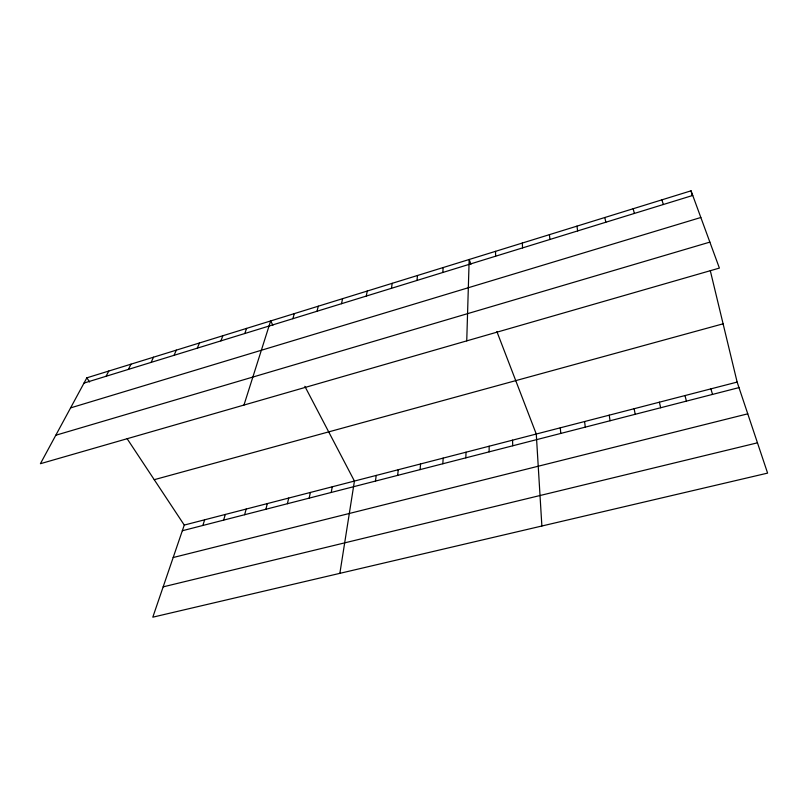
<?xml version="1.0" encoding="UTF-8"?>
<svg xmlns="http://www.w3.org/2000/svg" width="808" height="808" viewBox="0 0 808 808"><rect width="100%" height="100%" fill="white"/><g stroke="black" fill="none" stroke-linecap="round" stroke-linejoin="round"><path stroke-width="1.21" d="M465.852 457.843L466.004 452.207M466.741 340.875L469.175 259.499L470.983 264.206M442.845 463.762L443.148 458.116M442.804 272.488L443.158 267.549M420.109 469.599L420.564 463.954M397.647 475.377L398.263 469.721M416.958 280.457L417.504 275.488M375.468 481.083L376.215 475.427M391.456 288.315L392.193 283.325M339.865 573.347L354.429 481.063L304.848 386.305M331.219 492.456L332.26 486.79M366.307 296.061L367.226 291.052M309.181 498.132L310.353 492.456M341.491 303.707L342.602 298.677M287.396 503.727L288.709 498.051M317.019 311.252L318.291 306.192M265.882 509.262L267.327 503.586M244.622 514.726L246.188 509.05M292.86 318.706L294.314 313.615M223.614 520.13L225.311 514.454M243.966 405.06L270.65 320.948L272.902 325.24M202.848 525.473L204.666 519.797M127.159 438.754L184.264 525.069L152.803 617.181L767.6 473.114L737.138 382.083L710.293 270.66M244.804 333.512L246.591 328.391M220.907 340.875L222.857 335.734M197.334 348.147L199.435 342.986M174.063 355.318L176.326 350.137M151.106 362.398L153.52 357.197M128.452 369.377L131.007 364.166M106.09 376.265L108.787 371.044M86.85 377.831L40.4 463.711L719.393 268.084L691.052 190.819L86.85 377.831L89.607 381.992M84.012 383.073L692.749 195.445M70.599 407.889L700.839 217.493M55.803 435.239L709.868 242.117M154.237 479.689L723.099 323.816M184.264 525.069L737.138 382.083M182.325 530.745L738.987 387.608M173.175 557.53L747.764 413.827M163.155 586.861L757.47 442.824M496.88 331.563L536.27 434.027L541.875 526.008M661.893 199.849L663.338 204.515M710.889 388.87L712.535 394.405M684.982 395.566L686.426 401.121M633.169 208.737L634.361 213.443M691.052 190.819L692.173 195.496M659.399 402.182L660.651 407.747M604.849 217.504L605.808 222.24M634.149 408.717L635.199 414.292M609.212 415.161L610.08 420.756M576.942 226.139L577.659 230.916M584.588 421.534L585.285 427.129M549.42 234.663L549.925 239.471M560.277 427.816L560.792 433.431M522.301 243.056L522.574 247.894M512.555 440.158L512.737 445.784M495.546 251.339L495.607 256.207M489.133 446.218L489.143 451.854"/></g></svg>
